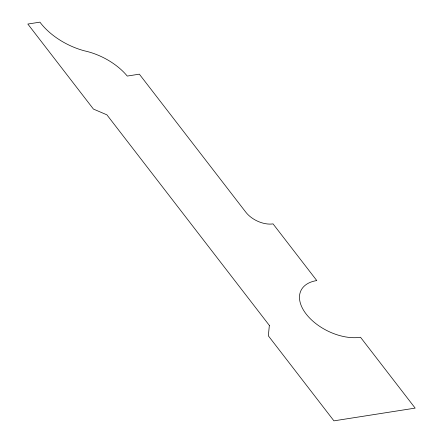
<?xml version="1.0" encoding="UTF-8"?>
<svg xmlns="http://www.w3.org/2000/svg" width="443" height="443" viewBox="0 0 443 443"><rect width="100%" height="100%" fill="white"/><g stroke="black" fill="none" stroke-linecap="round" stroke-linejoin="round"><path stroke-width="0.66" d="M269.355 325.428L268.342 335.822L333.933 420.85L415.169 408.114L360.508 337.256A41.908 24.631 26.1 0 1 306.146 314.009A41.908 24.631 26.1 0 1 316.778 280.569L273.049 223.881A20.954 12.315 26.1 0 1 245.871 212.258L139.346 74.169L127.257 76.063A49.843 29.299 26.1 0 0 84.591 50.873A53.935 31.702 26.1 0 1 39.92 22.15L27.831 24.044L93.429 109.072L106.901 114.837L269.355 325.428"/></g></svg>
